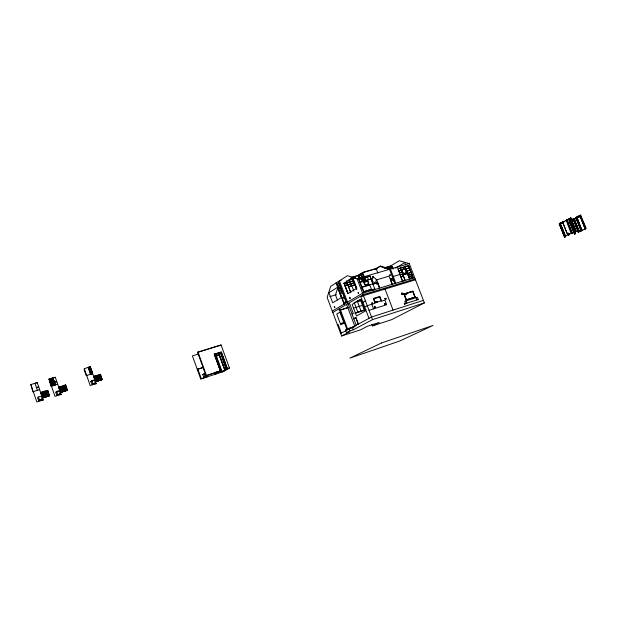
<?xml version="1.0" encoding="UTF-8"?>
<svg xmlns="http://www.w3.org/2000/svg" width="617" height="617" viewBox="0 0 617 617"><rect width="100%" height="100%" fill="white"/><g stroke="black" fill="none" stroke-linecap="round" stroke-linejoin="round"><path stroke-width="0.93" d="M42.272 398.567L42.866 400.302L43.221 399.963L37.259 382.633L30.858 384.538L32.909 391.826L39.635 389.543L39.287 389.898M37.259 382.633L34.976 383.412M60.852 394.757L61.23 394.41L55.299 377.265L49.028 379.131L51.034 386.35L57.666 384.106L57.296 384.46M55.299 377.265L53.062 378.028M95.195 382.301L95.782 383.982L96.206 383.635L90.337 366.83L84.298 368.627L84.213 369.899L86.241 375.714L92.673 373.532L92.257 373.902M90.337 366.83L88.177 367.57M373.293 276.964L372.614 277.002M337.846 287.684L335.471 294.926L337.391 300.024M389.582 274.881L390.168 274.735L390.16 275.383M372.529 276.74L373.138 276.709M100.355 374.334L99.044 375.699L94.023 377.82M65.533 384.908L64.16 386.311L59.047 388.471M47.856 390.893L41.401 392.852L41.208 392.289C52.175 388.078 47.031 392.181 41.617 393.368L41.031 393.954M40.737 392.759L41.246 392.281L43.113 397.772L49.537 395.798L47.656 390.33M40.691 392.967L41.277 392.381L44.802 392.404M40.961 393.314L41.424 392.852M38.331 397.032L37.467 397.888L38.971 400.795L42.133 399.361L41.717 395.991L38.331 397.032L39.665 400.124L38.971 400.795M56.363 381.746L56.695 381.414L54.466 382.085M47.039 391.039L47.64 390.453M56.409 381.884L56.741 381.553L54.512 382.224M42.966 397.333L42.126 398.135L48.558 396.16L49.391 395.366M58.708 387.491L59.332 386.898L62.795 386.928M58.985 387.831L65.78 385.44M56.502 391.471L55.569 392.343L57.065 395.227L60.227 393.793L59.818 390.461L56.502 391.471L57.805 394.541L57.065 395.227M64.932 385.602L65.572 385.008M61.014 391.803L60.119 392.613L66.42 390.677L67.307 389.867M91.331 371.241L91.717 370.902L89.565 371.55M364.084 282.37C363.051 287.021 371.796 284.306 367.647 281.121L364.053 282.208L367.647 281.121M93.769 376.648L94.362 376.154L94.733 377.211M93.691 376.864L94.393 376.247L97.733 376.293M94.54 376.702L93.985 377.188M90.73 381.584L91.779 380.689L94.972 379.71L95.365 382.987L94.517 383.697L92.195 384.406L90.73 381.584L93.121 380.851M99.676 375.043L100.394 374.426M96.059 381.051L95.473 381.53M92.195 384.406L95.365 382.987M102.114 379.193L101.119 380.026L95.057 381.884M218.873 354.158L220.755 352.793L226.539 368.742L224.935 369.907L218.873 354.158L220.755 352.793M224.619 370.015L226.539 368.742M220.338 371.079L206.016 375.707L197.579 352.307L221.056 344.926L229.431 368.01L223.47 371.573L200.71 378.961L192.404 355.878L198.689 353.934M219.598 345.906L221.056 344.926M220.323 370.964L214.276 354.158L220.439 370.925L220.03 371.172M214.893 354.628L220.886 370.771L220.215 371.11M220.886 352.754L226.871 368.835L226.47 369.097L222.398 357.891M216.513 356.271L219.097 354.598L224.835 370.416L218.071 372.606L215.48 374.172L214.839 372.413M203.055 367.377L197.27 369.398L203.363 367.462M338.864 282.856L336.913 284.098L344.386 303.957M337.915 286.442L339.867 285.216L339.25 283.565L337.298 284.807L338.656 288.224M337.954 286.566L339.913 285.332L340.561 287.036L338.594 288.262M347.456 292.581L344.139 283.488M344.186 283.604L353.418 280.928M377.041 268.295L362.711 272.436L357.983 275.398L359.31 278.915M354.135 278.167L355.477 277.326L350.155 278.876M338.64 288.378L340.599 287.152L344.379 297.178L342.404 298.366M359.472 278.691L358.315 276.578L362.565 274.357L363.405 276.57L361.176 277.951M204.026 377.28L207.212 375.923L204.026 377.28L202.638 374.612L205.453 373.285M353.549 280.735L344.07 283.527M359.009 278.414L361.971 276.578L363.405 276.57M360.953 277.773L362.434 276.856M395.813 283.203L390.407 269.058L380.581 266.104L379.694 266.367L376.154 268.557L377.82 272.945M375.267 269.39L380.581 266.104M348.566 286.589L355.037 284.668M348.613 286.704L355.083 284.792M200.71 378.961L207.366 376.64L206.803 376.987M206.016 375.707L220.886 370.771M363.027 281.337L362.31 279.432L364.701 278.73L365.418 280.635M342.697 292.72L341.648 293.376L339.589 287.792M384.538 267.701L390.777 265.888L399.261 260.736L409.248 263.559L424.38 302.908L391.641 319.66L372.514 325.907L371.897 324.295M390.877 267.477L392.281 266.629L392.936 268.356M342.443 298.481L344.425 297.294L346.484 302.754L338.347 281.475M362.426 287.692L362.703 288.278L361.593 288.625L361.354 288.016L362.472 287.669M226.647 369.028L227.064 368.781L221.002 352.068M226.832 368.966L227.249 368.719L221.318 352.369L214.492 354.497M227.395 368.665L221.333 351.952L214.246 354.181M395.59 268.117L404.76 262.634L405.731 265.163M376.524 279.902L389.103 276.115L392.026 284.398M334.237 306.904L334.815 307.297L334.314 306.88M349.615 297.764L350.217 298.165L349.839 298.366L349.692 297.741M358.061 292.751L358.67 293.152L358.284 293.36L358.138 292.728M376.262 283.303L376.563 283.72M376.686 283.095L376.964 283.673M376.655 283.188L376.478 283.735M377.211 282.933L377.488 283.512L377.211 282.933L376.162 283.249L376.393 283.851L377.488 283.512M346.021 301.52L343.893 302.916L346.068 301.636M376.678 283.673L376.524 283.226M332.27 311.084L362.557 293.268L414.616 277.511M332.787 312.464L363.105 294.725L415.156 278.915M390.977 278.907L391.209 279.339M391.764 278.575L391.949 279.2L391.764 278.575L390.692 278.907L390.923 279.509C393.492 278.66 391.949 278.306 390.954 279.416M391.001 279.385L390.738 278.884L392.227 278.452M391.193 279.331L390.916 278.93M391.479 279.331L391.255 278.73L391.517 279.231M348.374 304.436L349.654 303.687L353.348 313.49L352.06 314.215M391.664 279.2L391.556 278.737M339.705 310.204L348.304 307.359M379.663 288.147L376.725 279.786M362.927 302.291L365.434 300.857M402.091 281.406L402.492 281.182L399.924 274.48L393.237 276.47M562.511 221.896L567.594 234.568L562.511 221.896L566.915 220.462L571.936 233.427L572.437 233.211L566.969 220.524L570.802 218.588M364.747 307.104L367.262 305.7L375.09 303.255L373.27 298.443L379.841 296.415L381.661 301.204L384.923 300.186L386.658 304.744L369.012 310.305M371.982 303.379L372.552 303.194C372.645 302.106 371.149 302.777 372.028 303.356M375.768 301.69L376.046 302.276M356.495 312.819L357.798 312.094L354.104 302.322M376.825 301.366L377.103 301.944L376.825 301.366L375.29 301.829L375.475 302.469L377.103 301.944M359.75 311.801L361.045 311.076L357.366 301.32M337.414 324.797L338.108 324.411L341.386 333.141M362.981 310.783L364.285 310.058L360.606 300.325L355.731 301.821M385.008 298.643L386.095 298.296L386.327 298.906L385.239 299.253L385.008 298.643L385.239 299.253M385.532 298.481L385.81 299.068M576.702 218.31L573.378 219.374L576.856 218.225M343.422 322.884L344.124 322.49L340.684 323.586M374.28 307.112L374.565 307.698L375.576 307.397L375.391 306.757L374.28 307.112L374.511 307.729L375.09 307.536L374.858 306.919L375.09 307.536M374.426 307.143L374.774 307.042M353.749 318.704L355.97 317.477L353.834 318.927M401.389 293.152L401.875 294.425M402.986 294.332C401.389 290.808 404.467 294.857 402.037 294.625L401.466 293.106M402.7 293.584L401.752 293.877L402.037 294.625M384.399 303.934L384.676 304.52L385.671 304.212L385.486 303.579L384.399 303.934L384.676 304.52M384.923 303.772L385.201 304.351M403.942 294.031L412.896 291.216L415.179 297.17L406.233 300.024L403.942 294.031L412.896 291.216M404.667 293.962L404.899 294.556C406.796 295.358 406.904 292.466 406.919 293.923M345.582 330.226L349.129 328.321L350.078 330.859L346.53 332.74L345.582 330.226L347.965 329.455L345.759 330.126L349.384 328.236M350.14 328.252L351.343 327.604M340.684 333.519L346.353 330.488M352.091 327.619L354.289 326.447L353.31 326.763M406.233 300.024L415.179 297.17M409.248 263.559L357.073 278.791L347.494 275.683L330.666 286.388L327.141 297.409L341.61 335.995L349.708 331.707L346.53 332.74M350.078 330.859L353.271 329.817L372.537 319.621L424.38 302.908M404.289 303.657L405.076 304.065L404.845 303.464L404.289 303.657L404.567 304.227M404.798 303.495L405.076 304.065M559.233 223.917L564.54 237.021L559.233 223.917L563.414 221.727M569.907 218.773L575.106 231.691L575.969 231.437L570.933 217.978L565.905 220.423M566.128 220.308L570.933 217.978M560.305 223.94L559.688 224.133M561.802 223.022L563.213 222.282M571.226 233.658L566.267 220.524L570.663 218.387L569.992 218.58M569.082 220.994L574.504 233.959L569.082 220.994L573.34 218.819L578.607 231.907L578.106 232.115L573.347 219.374M575.746 217.516L581.037 230.65L575.746 217.516L580.073 215.302L585.394 228.498L584.893 228.714L586.15 228.259L580.558 215.202M570.193 220.608L575.167 233.766L569.884 220.77L574.088 218.588L579.355 231.668L573.825 218.719M580.828 215.071L576.602 217.277M575.468 233.612L574.628 233.866L569.56 221.272L573.887 218.996M372.514 325.907L379.247 322.413L367.37 326.285L360.729 329.756L341.61 335.995M564.493 237.036L565.75 236.581L562.018 227.28M565.75 236.581L565.249 236.797L560.19 223.624M567.663 233.365L568.35 235.092L568.712 234.923M568.35 235.092L569.329 234.738M575.106 231.691L575.46 231.522L570.116 218.21M574.319 234.013L575.337 233.673L570.108 220.655M574.951 233.758L569.815 220.986M575.337 233.673L569.884 220.77M579.355 231.668L578.106 232.115M581.037 230.65L581.399 230.503L576.116 217.369M581.677 230.396L576.486 217.508M581.839 230.411L576.772 217.176M581.885 230.396L577.011 217.369L576.494 217.654M565.442 236.735L559.989 223.215L562.719 222.444M585.271 229.138L581.792 230.149L576.741 217.608L580.235 216.644L585.271 229.138L580.08 215.865M580.235 216.644L576.741 217.608M567.748 234.483L571.99 233.103L567.594 234.568M346.839 329.547L349.052 328.83M349.7 328.622L351.004 328.205M226.748 368.904L229.431 368.01M226.47 369.097L227.735 368.681L222.205 371.989L215.541 353.595M202.638 374.612L204.751 373.933M349.014 328.383L355.13 326.408M347.926 328.969L354.035 326.995M423.409 300.386L371.542 316.999L352.322 327.288L353.271 329.817M340.846 323.701L342.566 323.154M355.346 312.865L365.896 309.549M354.798 313.359L365.758 309.911M214.639 354.204L217.894 353.179M214.67 354.405L221.117 352.384M214.793 354.574L221.002 352.677L220.524 352.723M219.097 354.598L215.719 355.654L221.457 371.503M353.564 308.153L362.518 305.376M402.153 294.564L403.109 294.263M339.103 310.513L347.888 307.675M60.489 392.265L58.808 387.268L65.587 384.885L67.461 390.299L61.16 392.235L59.263 386.805L59.672 387.877M358.091 301.451L361.624 300.363M39.665 400.124L42.133 399.361M57.805 394.541L60.227 393.793M43.221 399.963L36.827 401.929L30.858 384.538M61.23 394.41L54.967 396.338L49.028 379.131M96.206 383.635L90.182 385.486L84.298 368.627M197.579 352.307L219.359 345.597M42.365 395.119L48.496 393.253M60.412 389.612L66.428 387.777M95.465 378.907L101.242 377.141M571.442 233.542L572.437 233.211M581.345 230.496L582.193 230.241M334.591 306.711L334.815 307.297M56.402 392.096L58.885 391.332M565.427 236.704L564.763 236.913L559.588 223.74M357.76 300.556L361.292 299.476M350.217 298.165L349.908 297.595M41.578 392.636L46.113 391.263M59.579 387.168L64.7 385.718M96.237 376.031L98.797 375.252M94.524 376.709L100.602 374.858M415.496 279.802L363.459 295.643L360.96 297.101L369.005 318.364M576.278 231.275L570.74 218.04M371.419 289.311L363.698 291.64L362.048 287.298M371.465 289.435L363.745 291.764L364.022 292.813L361.94 287.329M371.619 289.843L374.781 288.887M408.184 275.213L411.74 274.149L411.123 272.537L403.063 274.927M408.23 275.336L411.786 274.264L412.31 275.629L408.755 276.694M36.388 387.515L38.663 386.828M36.434 387.653L38.709 386.967M89.612 371.681L91.763 371.041M408.801 276.817L412.357 275.745L412.92 277.226L409.372 278.298L407.567 273.601M400.286 274.796L402.631 274.095L401.937 272.298L399.6 272.992M400.333 274.912L402.677 274.218L405.037 280.388M329.864 296.6L336.365 294.656M361.716 287.129L372.984 283.766M402.901 274.812L411.231 272.328M400.919 276.748L403.364 276.015M400.965 276.863L403.51 276.1M399.554 272.876L401.898 272.182L401.204 270.385L398.86 271.071M580.666 215.611L576.563 217.701M344.934 285.586L354.235 282.848L356.726 289.427M566.229 220.554L566.9 220.362L572.059 233.334M576.872 217.423L576.216 217.624L580.659 215.449L579.995 215.649M573.34 218.819L578.438 232.015M574.088 218.588L579.309 231.683M362.935 281.213L365.326 280.504L364.662 278.753M573.262 219.158L573.926 218.966L569.545 221.102L570.386 220.971M398.821 270.956L401.158 270.261L400.364 268.187M560.267 223.84L559.604 224.04L564.231 221.503L563.969 221.896M580.073 215.302L585.224 228.614M397.919 268.904L408.601 265.773L409.395 267.84L405.832 268.889L405.037 266.814M364.624 278.853L362.364 279.516L362.973 281.113M344.888 285.47L354.197 282.733L352.747 278.907M566.321 220.655L566.9 220.485M573.37 219.29L573.933 219.12M386.82 268.218L392.281 266.629M358.315 276.578L359.603 276.2M347.973 280.303L355.647 278.066M387.422 268.811L392.451 267.346L393.129 269.151M371.365 270.115L363.282 272.444L359.071 275.082L350.919 277.449M372.267 269.853L375.429 268.935M341.24 280.257L339.45 280.774L347.502 302.122M352.222 277.449L355.924 276.377M356.85 276.108L357.937 275.791M384.26 268.156L389.605 266.606M559.989 223.215L563.367 222.321M379.694 266.367L389.512 269.336L394.919 283.473M389.813 275.398L390.322 275.005M91.779 380.689L93.036 383.705M580.474 215.248L585.788 228.437M573.316 219.166L578.484 231.992M570.563 218.133L575.969 231.437M569.892 218.325L575.152 231.676M569.445 220.847L574.682 233.874M566.799 220.107L572.129 233.373M568.465 233.103L569.159 234.83M567.74 233.226L568.612 234.807L565.056 235.841L560.19 223.123M204.042 373.74L205.153 376.594M411.13 272.352L410.282 270.138L406.719 271.195L407.575 273.416M404.937 266.845L407.475 273.447M407.528 273.593L409.611 279L413.359 277.866L408.655 265.626L397.872 268.788L402.6 281.121L405.138 280.357L400.464 268.156M416.089 297.718L416.945 299.947M412.773 291.286L415.056 297.232M404.066 293.97L406.356 299.962M406.009 300.911L406.873 303.155M390.777 265.888L391.463 267.685M389.79 268.117L390.36 269.614M389.689 268.148L390.26 269.637M394.795 283.512L393.499 280.126L391.062 280.858L392.358 284.252M391.425 278.776L391.594 279.223M385.047 289.072L393.068 310.104M377.581 282.794L379.594 288.1L377.473 282.825M372.876 283.797L371.087 279.092L360.027 282.355L361.824 287.09M367.416 276.925L368.58 279.694M367.57 281.167L368.611 283.82L365.071 284.877L364.13 282.162M364.94 277.65L366.004 280.457M364.832 277.681L365.896 280.488M362.711 272.436L364.392 276.871M361.269 274.735L361.971 276.578M371.789 304.289L373.532 308.886M361.508 278.653L362.572 281.468M361.4 278.683L362.472 281.499M359.248 277.141L359.472 277.727M357.073 278.791L372.537 319.621M352.855 278.876L354.297 282.702M354.343 282.817L356.695 289.034M349.569 279.833L351.011 283.666M351.058 283.781L353.865 291.201M346.368 280.766L350.672 292.157M346.499 281.421L347.71 284.638M347.764 284.753L350.788 292.79M344.024 283.157L347.965 293.63M358.323 324.079L355.947 317.763L358.269 324.11M348.034 303.541L356.202 325.213M346.584 304.389L354.729 326.007M336.041 282.948L344.031 304.166M340.391 309.803L347.541 328.815M339.157 308.747L347.163 330.049M220.801 352.515L226.825 368.881M220.439 352.893L226.231 368.843M219.505 354.937L224.935 369.907M214.809 354.389L220.77 370.84M214.554 354.081L220.693 370.863M216.135 371.635L216.768 373.393M197.972 352.037L206.417 375.46M197.818 369.043L201.265 378.622M100.463 374.905L102.075 379.524L96.298 381.298L94.679 376.663M100.309 374.951L101.928 379.571M100.139 375.005L101.759 379.625M99.969 375.059L101.589 379.671M99.8 375.105L101.419 379.725M99.63 375.159L101.242 379.779M99.46 375.213L101.072 379.833M99.283 375.259L100.903 379.887M99.113 375.313L100.733 379.933M98.944 375.367L100.563 379.987M98.774 375.421L100.394 380.041M98.604 375.468L100.216 380.095M98.427 375.522L100.047 380.149M98.257 375.576L99.877 380.203M98.088 375.63L99.707 380.249M97.918 375.676L99.538 380.303M97.748 375.73L99.368 380.357M97.571 375.784L99.19 380.411M97.401 375.838L99.021 380.465M97.231 375.884L98.851 380.512M97.062 375.938L98.681 380.566M96.892 375.992L98.504 380.62M96.715 376.046L98.334 380.674M96.545 376.092L98.165 380.728M96.375 376.146L97.995 380.774M96.206 376.2L97.825 380.828M96.028 376.254L97.648 380.882M95.859 376.308L97.478 380.936M95.689 376.355L97.309 380.99M95.519 376.409L97.139 381.044M95.342 376.463L96.962 381.09M95.172 376.517L96.792 381.144M95.003 376.563L96.622 381.198M94.825 376.617L96.453 381.252M90.205 366.868L92.55 373.57M90.036 366.922L92.38 373.624M89.858 366.968L92.203 373.678M89.689 367.022L92.033 373.725M89.519 367.076L91.864 373.779M89.349 367.123L91.686 373.833M89.172 367.177L91.517 373.879M89.002 367.231L91.347 373.933M88.833 367.277L91.177 373.987M88.655 367.331L91 374.041M88.486 367.377L90.83 374.087M88.316 367.431L90.66 374.141M88.185 367.47L90.498 374.21M65.633 385.494L67.268 390.206L61.26 392.05L59.625 387.322M65.479 385.54L67.114 390.252M65.302 385.594L66.937 390.306M65.124 385.648L66.759 390.36M64.947 385.702L66.582 390.414M64.77 385.756L66.405 390.468M64.592 385.81L66.227 390.522M64.415 385.864L66.05 390.584M64.237 385.918L65.872 390.638M64.06 385.972L65.695 390.692M63.883 386.026L65.518 390.746M63.705 386.08L65.333 390.8M63.52 386.134L65.155 390.854M63.343 386.188L64.978 390.908M63.165 386.242L64.8 390.962M62.988 386.296L64.623 391.016M62.811 386.35L64.446 391.07M62.633 386.404L64.268 391.124M62.456 386.458L64.091 391.178M62.278 386.512L63.913 391.24M62.101 386.566L63.736 391.294M61.924 386.62L63.559 391.348M61.746 386.674L63.381 391.402M61.561 386.728L63.196 391.456M61.384 386.782L63.019 391.51M61.206 386.836L62.841 391.564M61.029 386.89L62.664 391.618M60.852 386.944L62.487 391.672M60.674 386.998L62.309 391.726M60.497 387.052L62.132 391.78M60.312 387.106L61.955 391.841M60.134 387.16L61.769 391.895M59.957 387.221L61.592 391.949M59.78 387.275L61.415 392.003M53.062 377.928L55.399 384.807M52.931 377.966L55.299 384.815M52.754 378.02L55.121 384.869M52.568 378.074L54.936 384.923M52.391 378.128L54.759 384.977M52.214 378.182L54.581 385.031M52.036 378.236L54.404 385.085M51.851 378.283L54.219 385.139M51.674 378.337L54.041 385.193M51.496 378.391L53.864 385.247M51.319 378.445L53.687 385.301M51.134 378.499L53.502 385.355M50.956 378.553L53.324 385.409M50.779 378.607L53.147 385.463M50.602 378.661L52.969 385.517M50.417 378.715L52.784 385.571M50.239 378.769L52.607 385.625M50.062 378.823L52.43 385.679M49.877 378.877L52.252 385.741M49.699 378.931L52.067 385.795M49.522 378.985L51.89 385.849M49.337 379.039L51.712 385.903M49.159 379.085L51.527 385.957M47.702 390.947L49.345 395.705L43.213 397.587L41.57 392.805M47.548 390.993L49.183 395.752M47.362 391.047L49.005 395.813M47.185 391.101L48.82 395.867M47 391.155L48.643 395.921M46.823 391.209L48.458 395.975M46.637 391.263L48.28 396.029M46.46 391.325L48.095 396.091M46.275 391.379L47.918 396.145M46.098 391.433L47.733 396.199M45.913 391.487L47.555 396.253M45.727 391.54L47.37 396.315M45.55 391.594L47.193 396.369M45.365 391.656L47.008 396.423M45.188 391.71L46.83 396.476M45.002 391.764L46.645 396.53M44.825 391.818L46.468 396.592M44.64 391.872L46.283 396.646M44.463 391.926L46.105 396.7M44.277 391.988L45.92 396.754M44.1 392.042L45.743 396.816M43.915 392.096L45.558 396.87M43.73 392.15L45.373 396.924M43.552 392.204L45.195 396.978M43.367 392.258L45.01 397.039M43.19 392.319L44.833 397.093M43.005 392.373L44.648 397.147M42.82 392.427L44.463 397.201M42.642 392.481L44.285 397.255M42.457 392.535L44.1 397.317M42.28 392.589L43.923 397.371M42.095 392.651L43.738 397.425M41.91 392.705L43.552 397.479M41.732 392.759L43.375 397.541M34.976 383.311L37.328 390.26M373.223 276.902L372.853 276.493L372.521 276.94M337.514 287.321L328.915 292.72L332.694 302.793L341.363 297.556L337.514 287.321M352.747 277.743L344.109 283.172L348.019 293.53L356.734 288.27L352.747 277.743M361.94 287.823L362.125 288.463L361.94 287.823M360.922 299.353L352.137 304.443L356.487 315.973L365.357 311.068L360.922 299.353M339.944 312.21L336.751 314.053L340.808 324.851L344.024 323.077L339.944 312.21M376.339 301.497L376.524 302.137L376.339 301.505M404.251 294.078L412.827 291.401L414.994 297.062L406.302 299.831L404.251 294.078M405.222 293.777L405.408 294.402L405.222 293.777M405.731 293.615L405.909 294.24L405.731 293.615M406.233 293.461L406.418 294.085L406.233 293.461M578.545 231.768L582.703 230.411L578.545 231.768M575.676 231.514L570.386 218.495L575.676 231.514M381.399 343.013L349.908 358.099L399.77 341.008L433.049 325.452L381.399 343.013M418.195 299.553L405.6 303.564L404.737 301.312L417.339 297.317L418.195 299.553M381.098 300.872L375.313 302.677L373.863 298.859L379.648 297.07L381.098 300.872M102.26 379.617L96.206 381.476L94.332 376.162L100.409 374.311L102.26 379.617M375.013 289.489L371.85 290.445L369.776 284.992L361.809 287.368L358.762 279.324L370.038 276.023L373.077 284.005L377.712 282.756L372.984 284.167L375.013 289.489M410.236 270.022L406.672 271.079L405.878 269.004L409.441 267.955L410.236 270.022M371.041 278.969L359.981 282.231L358.917 279.416L369.976 276.177L371.041 278.969M371.974 279.655A2.445 2.036 59.2 0 0 375.19 282.247A2.445 2.036 59.2 0 0 375.205 278.244A2.445 2.036 59.2 0 0 371.974 279.655M402.029 270.678A2.399 1.951 59.9 0 0 405.084 273.323A2.399 1.951 59.9 0 0 405.192 269.444A2.399 1.951 59.9 0 0 402.029 270.678M401.952 270.724A2.399 1.951 59.9 0 0 405.007 273.37A2.399 1.951 59.9 0 0 405.114 269.49A2.399 1.951 59.9 0 0 401.952 270.724"/></g></svg>
